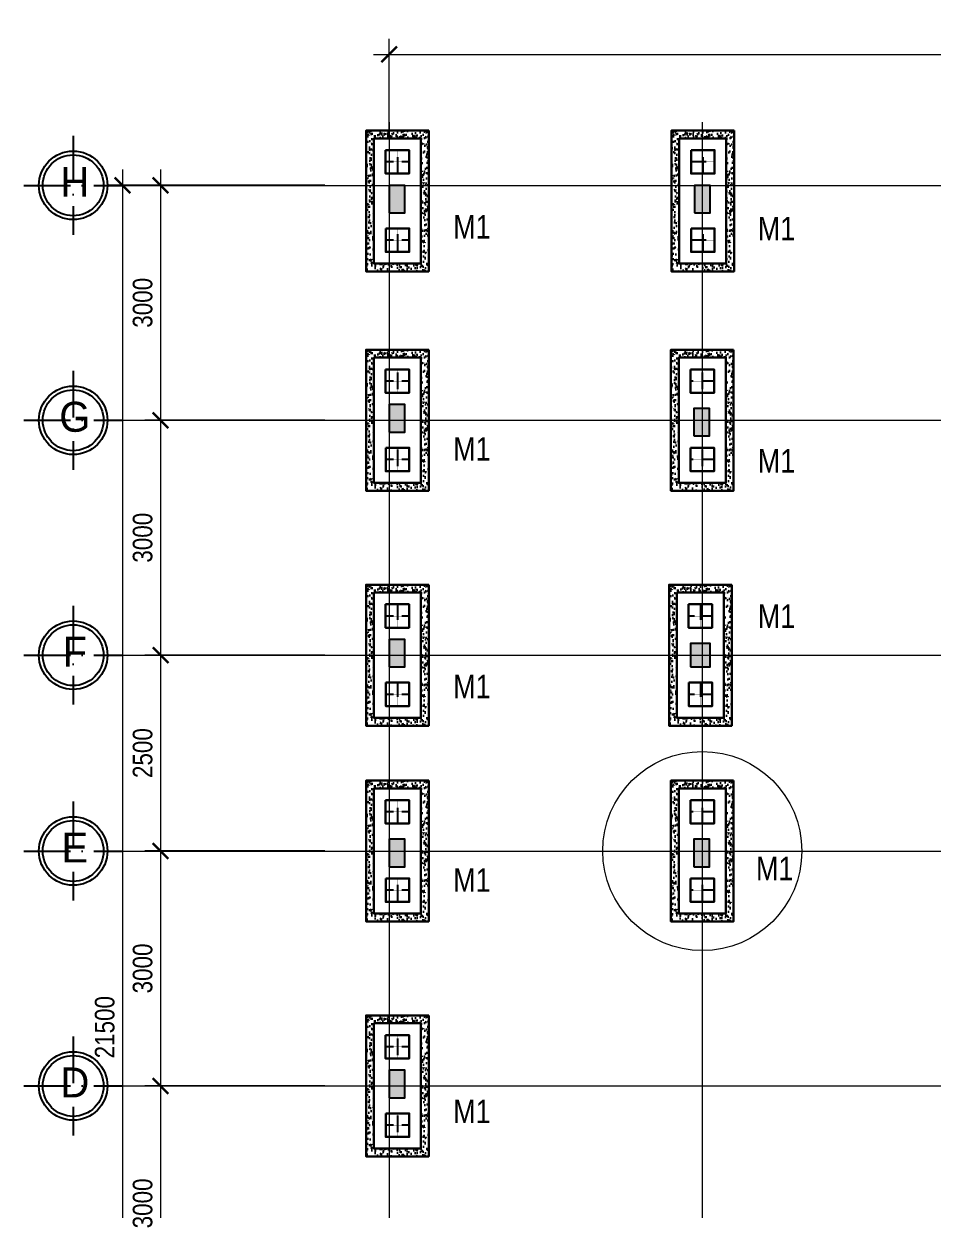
# Model space of a CAD drawing. Header units: inches. Extents: x -995865 to -814036, y 3430062 to 3602072.
# Drawn here: x -850989 to -839388, y 3498705 to 3513844 of the extents above; entities that cross this region are included whole.
import ezdxf
from ezdxf.enums import TextEntityAlignment as Align

# ---------------------------------------------------------------- set-up
doc = ezdxf.new("R2010")
doc.units = ezdxf.units.IN
doc.header["$LTSCALE"] = 2.8
doc.header["$MEASUREMENT"] = 0
for name, pattern in [('ACAD_ISO10W100', [18, 12, -3, 0, -3]), ('CENTERX2', [4, 2.5, -0.5, 0.5, -0.5]), ('DASHEDX2', [1.5, 1, -0.5])]:
    doc.linetypes.add(name, pattern=pattern)
for name, color, linetype, lineweight in [('5.TRUC', 1, 'CENTERX2', 13), ('duongkichthuoc', 4, 'Continuous', 13), ('KHOANH TRON', 9, 'Continuous', 9), ('NET BAO', 4, 'Continuous', 30)]:
    doc.layers.add(name, color=color, linetype=linetype, lineweight=lineweight)
for name, color, linetype in [('cot', 1, 'Continuous'), ('DOOR-84', 84, 'Continuous'), ('NETDUTDUT', 3, 'DASHEDX2'), ('NOI THAT', 42, 'Continuous'), ('text', 3, 'Continuous'), ('VISIONABLE-LINE126', 126, 'Continuous')]:
    doc.layers.add(name, color=color, linetype=linetype)
doc.styles.add('Helve-Condense', font='VHELVCN0.TTF')
doc.styles.add('STYLE5', font='VAVON_.TTF')
doc.dimstyles.new('TL100', dxfattribs={"dimscale": 100, "dimtxt": 2.5, "dimasz": 2, "dimexe": 2, "dimexo": 1, "dimgap": 1, "dimtad": 1, "dimdec": 0, "dimzin": 0, "dimdsep": 46, "dimtxsty": 'Helve-Condense', "dimblk": 'ARCHTICK', "dimcen": 2, "dimdle": 2, "dimclrd": 256, "dimclre": 256, "dimclrt": 7, "dimadec": 0, "dimazin": 0, "dimtfac": 0.004, "dimtdec": 0, "dimtmove": 2, "dimatfit": 3, "dimfxl": 1, "dimtolj": 1, "dimtzin": 0, "dimlwd": 9, "dimlwe": 20, "dimarcsym": 1})

# ---------------------------------------------------------------- blocks, each defined once
blk = doc.blocks.new('truc tron')
at = {"layer": 'DOOR-84', "linetype": 'ACAD_ISO10W100', "ltscale": 20}
for p, q in [((0, -710), (0, 710)), ((710, 0), (-710, 0))]:
    blk.add_line(p, q, dxfattribs=at)
at = {"layer": 'DOOR-84', "linetype": 'Continuous'}
blk.add_circle((0, 0), 492, dxfattribs=at)
at = {"layer": 'NOI THAT', "linetype": 'Continuous'}
blk.add_circle((0, 0), 437, dxfattribs=at)
blk = doc.blocks.new('_ArchTick')
at = {"color": 0, "linetype": 'ByBlock', "const_width": 0.15}
blk.add_lwpolyline([(-0.5, -0.5), (0.5, 0.5)], dxfattribs=at)
blk = doc.blocks.new('*D1049')
at = {"layer": 'DEFPOINTS', "color": 0}
for p in [(-847046, 3511780), (-849242, 3508780), (-847046, 3508780)]:
    blk.add_point(p, dxfattribs=at)
at = {"layer": 'duongkichthuoc', "linetype": 'Continuous', "lineweight": 9}
blk.add_line((-849242, 3511980), (-849242, 3508580), dxfattribs=at)
at = {"layer": 'duongkichthuoc', "linetype": 'Continuous', "lineweight": 20}
for p, q in [((-847146, 3511780), (-849442, 3511780)), ((-847146, 3508780), (-849442, 3508780))]:
    blk.add_line(p, q, dxfattribs=at)
at = {"layer": 'duongkichthuoc', "lineweight": 9, "xscale": 200, "yscale": 200, "zscale": 200}
for p, rotation in [((-849242, 3511780), 90), ((-849242, 3508780), 270)]:
    blk.add_blockref('_ArchTick', p, dxfattribs=dict(at, rotation=rotation))
at = {"layer": 'duongkichthuoc', "color": 7, "insert": (-849470, 3510280), "char_height": 250, "attachment_point": 5, "rotation": 90, "style": 'Helve-Condense'}
blk.add_mtext('\\A1;3000', dxfattribs=at)
blk = doc.blocks.new('*D1050')
at = {"layer": 'DEFPOINTS', "color": 0}
for p in [(-847046, 3508780), (-849242, 3505780), (-847046, 3505780)]:
    blk.add_point(p, dxfattribs=at)
at = {"layer": 'duongkichthuoc', "linetype": 'Continuous', "lineweight": 9}
blk.add_line((-849242, 3508980), (-849242, 3505580), dxfattribs=at)
at = {"layer": 'duongkichthuoc', "linetype": 'Continuous', "lineweight": 20}
for p, q in [((-847146, 3508780), (-849442, 3508780)), ((-847146, 3505780), (-849442, 3505780))]:
    blk.add_line(p, q, dxfattribs=at)
at = {"layer": 'duongkichthuoc', "lineweight": 9, "xscale": 200, "yscale": 200, "zscale": 200}
for p, rotation in [((-849242, 3508780), 90), ((-849242, 3505780), 270)]:
    blk.add_blockref('_ArchTick', p, dxfattribs=dict(at, rotation=rotation))
at = {"layer": 'duongkichthuoc', "color": 7, "insert": (-849470, 3507280), "char_height": 250, "attachment_point": 5, "rotation": 90, "style": 'Helve-Condense'}
blk.add_mtext('\\A1;3000', dxfattribs=at)
blk = doc.blocks.new('*D1051')
at = {"layer": 'DEFPOINTS', "color": 0}
for p in [(-847046, 3505780), (-849242, 3503280), (-847046, 3503280)]:
    blk.add_point(p, dxfattribs=at)
at = {"layer": 'duongkichthuoc', "linetype": 'Continuous', "lineweight": 9}
blk.add_line((-849242, 3505980), (-849242, 3503080), dxfattribs=at)
at = {"layer": 'duongkichthuoc', "linetype": 'Continuous', "lineweight": 20}
for p, q in [((-847146, 3505780), (-849442, 3505780)), ((-847146, 3503280), (-849442, 3503280))]:
    blk.add_line(p, q, dxfattribs=at)
at = {"layer": 'duongkichthuoc', "lineweight": 9, "xscale": 200, "yscale": 200, "zscale": 200}
for p, rotation in [((-849242, 3505780), 90), ((-849242, 3503280), 270)]:
    blk.add_blockref('_ArchTick', p, dxfattribs=dict(at, rotation=rotation))
at = {"layer": 'duongkichthuoc', "color": 7, "insert": (-849470, 3504530), "char_height": 250, "attachment_point": 5, "rotation": 90, "style": 'Helve-Condense'}
blk.add_mtext('\\A1;2500', dxfattribs=at)
blk = doc.blocks.new('*D1052')
at = {"layer": 'DEFPOINTS', "color": 0}
for p in [(-847046, 3503280), (-849242, 3500280), (-847046, 3500280)]:
    blk.add_point(p, dxfattribs=at)
at = {"layer": 'duongkichthuoc', "linetype": 'Continuous', "lineweight": 9}
blk.add_line((-849242, 3503480), (-849242, 3500080), dxfattribs=at)
at = {"layer": 'duongkichthuoc', "linetype": 'Continuous', "lineweight": 20}
for p, q in [((-847146, 3503280), (-849442, 3503280)), ((-847146, 3500280), (-849442, 3500280))]:
    blk.add_line(p, q, dxfattribs=at)
at = {"layer": 'duongkichthuoc', "lineweight": 9, "xscale": 200, "yscale": 200, "zscale": 200}
for p, rotation in [((-849242, 3503280), 90), ((-849242, 3500280), 270)]:
    blk.add_blockref('_ArchTick', p, dxfattribs=dict(at, rotation=rotation))
at = {"layer": 'duongkichthuoc', "color": 7, "insert": (-849470, 3501780), "char_height": 250, "attachment_point": 5, "rotation": 90, "style": 'Helve-Condense'}
blk.add_mtext('\\A1;3000', dxfattribs=at)
blk = doc.blocks.new('*D1053')
at = {"layer": 'DEFPOINTS', "color": 0}
for p in [(-848297, 3500280), (-849242, 3497280), (-846474, 3497280)]:
    blk.add_point(p, dxfattribs=at)
at = {"layer": 'duongkichthuoc', "linetype": 'Continuous', "lineweight": 9}
blk.add_line((-849242, 3500480), (-849242, 3497080), dxfattribs=at)
at = {"layer": 'duongkichthuoc', "linetype": 'Continuous', "lineweight": 20}
for p, q in [((-848397, 3500280), (-849442, 3500280)), ((-846574, 3497280), (-849442, 3497280))]:
    blk.add_line(p, q, dxfattribs=at)
at = {"layer": 'duongkichthuoc', "lineweight": 9, "xscale": 200, "yscale": 200, "zscale": 200}
for p, rotation in [((-849242, 3500280), 90), ((-849242, 3497280), 270)]:
    blk.add_blockref('_ArchTick', p, dxfattribs=dict(at, rotation=rotation))
at = {"layer": 'duongkichthuoc', "color": 7, "insert": (-849470, 3498780), "char_height": 250, "attachment_point": 5, "rotation": 90, "style": 'Helve-Condense'}
blk.add_mtext('\\A1;3000', dxfattribs=at)
blk = doc.blocks.new('*D1056')
at = {"layer": 'DEFPOINTS', "color": 0}
for p in [(-847046, 3511780), (-849727, 3490280), (-847046, 3490280)]:
    blk.add_point(p, dxfattribs=at)
at = {"layer": 'duongkichthuoc', "linetype": 'Continuous', "lineweight": 9}
blk.add_line((-849727, 3511980), (-849727, 3490080), dxfattribs=at)
at = {"layer": 'duongkichthuoc', "linetype": 'Continuous', "lineweight": 20}
for p, q in [((-847146, 3511780), (-849927, 3511780)), ((-847146, 3490280), (-849927, 3490280))]:
    blk.add_line(p, q, dxfattribs=at)
at = {"layer": 'duongkichthuoc', "lineweight": 9, "xscale": 200, "yscale": 200, "zscale": 200}
for p, rotation in [((-849727, 3511780), 90), ((-849727, 3490280), 270)]:
    blk.add_blockref('_ArchTick', p, dxfattribs=dict(at, rotation=rotation))
at = {"layer": 'duongkichthuoc', "color": 7, "insert": (-849954, 3501030), "char_height": 250, "attachment_point": 5, "rotation": 90, "style": 'Helve-Condense'}
blk.add_mtext('\\A1;21500', dxfattribs=at)
blk = doc.blocks.new('*D1065')
at = {"layer": 'DEFPOINTS', "color": 0}
for p in [(-817824, 3513452), (-846324, 3512304), (-817824, 3512304)]:
    blk.add_point(p, dxfattribs=at)
at = {"layer": 'duongkichthuoc', "linetype": 'Continuous', "lineweight": 20}
for p, q in [((-846324, 3512404), (-846324, 3513652)), ((-817824, 3512404), (-817824, 3513652))]:
    blk.add_line(p, q, dxfattribs=at)
at = {"layer": 'duongkichthuoc', "linetype": 'Continuous', "lineweight": 9}
blk.add_line((-846524, 3513452), (-817624, 3513452), dxfattribs=at)
at = {"layer": 'duongkichthuoc', "lineweight": 9, "xscale": 200, "yscale": 200, "zscale": 200, "rotation": 180}
blk.add_blockref('_ArchTick', (-846324, 3513452), dxfattribs=at)
at = {"layer": 'duongkichthuoc', "lineweight": 9, "xscale": 200, "yscale": 200, "zscale": 200}
blk.add_blockref('_ArchTick', (-817824, 3513452), dxfattribs=at)
at = {"layer": 'duongkichthuoc', "color": 7, "insert": (-832074, 3513679), "char_height": 250, "attachment_point": 5, "style": 'Helve-Condense'}
blk.add_mtext('\\A1;28500', dxfattribs=at)

msp = doc.modelspace()

# ---------------------------------------------------------------- hatches: boundary and pattern name
at = {"layer": 'cot'}
for points in [[(-846324.3, 3511429.7), (-846124.3, 3511429.7), (-846124.3, 3511779.7), (-846324.3, 3511779.7)], [(-846324.3, 3511429.7), (-846124.3, 3511429.7), (-846124.3, 3511779.7), (-846324.3, 3511779.7)], [(-842424.3, 3511429.7), (-842224.3, 3511429.7), (-842224.3, 3511779.7), (-842424.3, 3511779.7)], [(-846324.3, 3508629.7), (-846124.3, 3508629.7), (-846124.3, 3508979.7), (-846324.3, 3508979.7)], [(-842430.6, 3508579.7), (-842230.6, 3508579.7), (-842230.6, 3508929.7), (-842430.6, 3508929.7)], [(-846324.3, 3505629.7), (-846124.3, 3505629.7), (-846124.3, 3505979.7), (-846324.3, 3505979.7)], [(-842224.3, 3505929.7), (-842474.3, 3505929.7), (-842474.3, 3505629.7), (-842224.3, 3505629.7)], [(-846324.3, 3503079.7), (-846124.3, 3503079.7), (-846124.3, 3503429.7), (-846324.3, 3503429.7)], [(-846324.3, 3503079.7), (-846124.3, 3503079.7), (-846124.3, 3503429.7), (-846324.3, 3503429.7)], [(-842430.6, 3503079.7), (-842230.6, 3503079.7), (-842230.6, 3503429.7), (-842430.6, 3503429.7)], [(-846324.3, 3500129.7), (-846124.3, 3500129.7), (-846124.3, 3500479.7), (-846324.3, 3500479.7)]]:
    msp.add_hatch(color=256, dxfattribs=at).paths.add_polyline_path(points)
at = {"layer": 'NET BAO'}
h = msp.add_hatch(dxfattribs=at)
h.set_pattern_fill('AR-CONC', color=256, scale=20, style=0)
h.set_pattern_definition([(50, (8163.79, 4273.45), (143.4520365, -12.550427), [15, -165]), (355, (8163.79, 4273.45), (-27.750267, 150.438427), [12, -132]), (100.4514, (8175.74, 4272.4), (115.7018763, 137.8879084), [12.748038, -140.2284224]), (46.1842, (8163.79, 4313.45), (213.44821, -33.103803), [22.5, -247.5]), (96.6356, (8181.57, 4310.69), (186.932541, 194.823574), [19.122058, -210.3426]), (351.1842, (8163.79, 4313.45), (186.932389, 194.82372), [18, -198]), (21, (8183.79, 4303.45), (119.3814104, -80.523778), [15, -165]), (326, (8183.79, 4303.45), (48.6630664, 145.030009), [12, -132]), (71.4514, (8193.73, 4296.74), (168.0445257, 64.5060993), [12.748038, -140.2284224]), (37.5, (8163.786, 4273.446), (2.43197106, 66.5787708), [0, -130.4, 0, -134, 0, -132.5]), (7.5, (8163.786, 4273.446), (52.6139075, 78.8823424), [0, -76.4, 0, -127.4, 0, -50.5]), (327.5, (8119.186, 4273.446), (106.7644872, -4.51097435), [0, -50, 0, -156, 0, -207]), (317.5, (8099.19, 4273.45), (116.6372339, 20.0209965), [0, -65, 0, -103.6, 0, -147])])
h.paths.add_polyline_path([(-846617.9, 3512479.7), (-846617.9, 3511579.7), (-846517.9, 3511579.7), (-846517.9, 3512379.7), (-845917.9, 3512379.7), (-845917.9, 3511579.7), (-845817.9, 3511579.7), (-845817.9, 3512479.7)])
h.paths.add_polyline_path([(-845817.9, 3511579.7), (-845917.9, 3511579.7), (-845917.9, 3510779.7), (-846517.9, 3510779.7), (-846517.9, 3511579.7), (-846617.9, 3511579.7), (-846617.9, 3510679.7), (-845817.9, 3510679.7)])
h = msp.add_hatch(dxfattribs=at)
h.set_pattern_fill('AR-CONC', color=256, scale=20, style=0)
h.set_pattern_definition([(50, (12063.79, 4273.45), (143.4520365, -12.550427), [15, -165]), (355, (12063.79, 4273.45), (-27.750267, 150.438427), [12, -132]), (100.4514, (12075.74, 4272.4), (115.7018763, 137.8879084), [12.748038, -140.2284224]), (46.1842, (12063.79, 4313.45), (213.44821, -33.103803), [22.5, -247.5]), (96.6356, (12081.57, 4310.69), (186.932541, 194.823574), [19.122058, -210.3426]), (351.1842, (12063.79, 4313.45), (186.932389, 194.82372), [18, -198]), (21, (12083.79, 4303.45), (119.3814104, -80.523778), [15, -165]), (326, (12083.79, 4303.45), (48.6630664, 145.030009), [12, -132]), (71.4514, (12093.73, 4296.74), (168.0445257, 64.5060993), [12.748038, -140.2284224]), (37.5, (12063.786, 4273.446), (2.43197106, 66.5787708), [0, -130.4, 0, -134, 0, -132.5]), (7.5, (12063.786, 4273.446), (52.6139075, 78.8823424), [0, -76.4, 0, -127.4, 0, -50.5]), (327.5, (12019.186, 4273.446), (106.7644872, -4.51097435), [0, -50, 0, -156, 0, -207]), (317.5, (11999.19, 4273.45), (116.6372339, 20.0209965), [0, -65, 0, -103.6, 0, -147])])
h.paths.add_polyline_path([(-842717.9, 3512479.7), (-842717.9, 3511579.7), (-842617.9, 3511579.7), (-842617.9, 3512379.7), (-842017.9, 3512379.7), (-842017.9, 3511579.7), (-841917.9, 3511579.7), (-841917.9, 3512479.7)])
h.paths.add_polyline_path([(-841917.9, 3511579.7), (-842017.9, 3511579.7), (-842017.9, 3510779.7), (-842617.9, 3510779.7), (-842617.9, 3511579.7), (-842717.9, 3511579.7), (-842717.9, 3510679.7), (-841917.9, 3510679.7)])
h = msp.add_hatch(dxfattribs=at)
h.set_pattern_fill('AR-CONC', color=256, scale=20, style=0)
h.set_pattern_definition([(50, (8163.79, 1473.45), (143.4520365, -12.550427), [15, -165]), (355, (8163.79, 1473.45), (-27.750267, 150.438427), [12, -132]), (100.4514, (8175.74, 1472.4), (115.7018763, 137.8879084), [12.748038, -140.2284224]), (46.1842, (8163.79, 1513.45), (213.44821, -33.103803), [22.5, -247.5]), (96.6356, (8181.57, 1510.69), (186.932541, 194.823574), [19.122058, -210.3426]), (351.1842, (8163.79, 1513.45), (186.932389, 194.82372), [18, -198]), (21, (8183.79, 1503.45), (119.3814104, -80.523778), [15, -165]), (326, (8183.79, 1503.45), (48.6630664, 145.030009), [12, -132]), (71.4514, (8193.73, 1496.74), (168.0445257, 64.5060993), [12.748038, -140.2284224]), (37.5, (8163.786, 1473.446), (2.43197106, 66.5787708), [0, -130.4, 0, -134, 0, -132.5]), (7.5, (8163.786, 1473.446), (52.6139075, 78.8823424), [0, -76.4, 0, -127.4, 0, -50.5]), (327.5, (8119.186, 1473.446), (106.7644872, -4.51097435), [0, -50, 0, -156, 0, -207]), (317.5, (8099.19, 1473.45), (116.6372339, 20.0209965), [0, -65, 0, -103.6, 0, -147])])
h.paths.add_polyline_path([(-846617.9, 3509679.7), (-846617.9, 3508779.7), (-846517.9, 3508779.7), (-846517.9, 3509579.7), (-845917.9, 3509579.7), (-845917.9, 3508779.7), (-845817.9, 3508779.7), (-845817.9, 3509679.7)])
h.paths.add_polyline_path([(-845817.9, 3508779.7), (-845917.9, 3508779.7), (-845917.9, 3507979.7), (-846517.9, 3507979.7), (-846517.9, 3508779.7), (-846617.9, 3508779.7), (-846617.9, 3507879.7), (-845817.9, 3507879.7)])
h = msp.add_hatch(dxfattribs=at)
h.set_pattern_fill('AR-CONC', color=256, scale=20, style=0)
h.set_pattern_definition([(50, (12057.43, 1473.45), (143.4520365, -12.550427), [15, -165]), (355, (12057.43, 1473.45), (-27.750267, 150.438427), [12, -132]), (100.4514, (12069.39, 1472.4), (115.7018763, 137.8879084), [12.748038, -140.2284224]), (46.1842, (12057.43, 1513.45), (213.44821, -33.103803), [22.5, -247.5]), (96.6356, (12075.22, 1510.69), (186.932541, 194.823574), [19.122058, -210.3426]), (351.1842, (12057.43, 1513.45), (186.932389, 194.82372), [18, -198]), (21, (12077.43, 1503.45), (119.3814104, -80.523778), [15, -165]), (326, (12077.43, 1503.45), (48.6630664, 145.030009), [12, -132]), (71.4514, (12087.38, 1496.74), (168.0445257, 64.5060993), [12.748038, -140.2284224]), (37.5, (12057.43, 1473.446), (2.43197106, 66.5787708), [0, -130.4, 0, -134, 0, -132.5]), (7.5, (12057.43, 1473.446), (52.6139075, 78.8823424), [0, -76.4, 0, -127.4, 0, -50.5]), (327.5, (12012.83, 1473.446), (106.7644872, -4.51097435), [0, -50, 0, -156, 0, -207]), (317.5, (11992.83, 1473.45), (116.6372339, 20.0209965), [0, -65, 0, -103.6, 0, -147])])
h.paths.add_polyline_path([(-842724.3, 3509679.7), (-842724.3, 3508779.7), (-842624.3, 3508779.7), (-842624.3, 3509579.7), (-842024.3, 3509579.7), (-842024.3, 3508779.7), (-841924.3, 3508779.7), (-841924.3, 3509679.7)])
h.paths.add_polyline_path([(-841924.3, 3508779.7), (-842024.3, 3508779.7), (-842024.3, 3507979.7), (-842624.3, 3507979.7), (-842624.3, 3508779.7), (-842724.3, 3508779.7), (-842724.3, 3507879.7), (-841924.3, 3507879.7)])
h = msp.add_hatch(dxfattribs=at)
h.set_pattern_fill('AR-CONC', color=256, scale=20, style=0)
h.set_pattern_definition([(50, (8163.79, -1526.55), (143.4520365, -12.550427), [15, -165]), (355, (8163.79, -1526.55), (-27.750267, 150.438427), [12, -132]), (100.4514, (8175.74, -1527.6), (115.7018763, 137.8879084), [12.748038, -140.2284224]), (46.1842, (8163.79, -1486.55), (213.44821, -33.103803), [22.5, -247.5]), (96.6356, (8181.57, -1489.31), (186.932541, 194.823574), [19.122058, -210.3426]), (351.1842, (8163.79, -1486.55), (186.932389, 194.82372), [18, -198]), (21, (8183.79, -1496.55), (119.3814104, -80.523778), [15, -165]), (326, (8183.79, -1496.55), (48.6630664, 145.030009), [12, -132]), (71.4514, (8193.73, -1503.26), (168.0445257, 64.5060993), [12.748038, -140.2284224]), (37.5, (8163.786, -1526.554), (2.43197106, 66.5787708), [0, -130.4, 0, -134, 0, -132.5]), (7.5, (8163.786, -1526.554), (52.6139075, 78.8823424), [0, -76.4, 0, -127.4, 0, -50.5]), (327.5, (8119.186, -1526.554), (106.7644872, -4.51097435), [0, -50, 0, -156, 0, -207]), (317.5, (8099.19, -1526.55), (116.6372339, 20.0209965), [0, -65, 0, -103.6, 0, -147])])
h.paths.add_polyline_path([(-846617.9, 3506679.7), (-846617.9, 3505779.7), (-846517.9, 3505779.7), (-846517.9, 3506579.7), (-845917.9, 3506579.7), (-845917.9, 3505779.7), (-845817.9, 3505779.7), (-845817.9, 3506679.7)])
h.paths.add_polyline_path([(-845817.9, 3505779.7), (-845917.9, 3505779.7), (-845917.9, 3504979.7), (-846517.9, 3504979.7), (-846517.9, 3505779.7), (-846617.9, 3505779.7), (-846617.9, 3504879.7), (-845817.9, 3504879.7)])
h = msp.add_hatch(dxfattribs=at)
h.set_pattern_fill('AR-CONC', color=256, scale=20, style=0)
h.set_pattern_definition([(50, (12032.43, -1526.55), (143.4520365, -12.550427), [15, -165]), (355, (12032.43, -1526.55), (-27.750267, 150.438427), [12, -132]), (100.4514, (12044.39, -1527.6), (115.7018763, 137.8879084), [12.748038, -140.2284224]), (46.1842, (12032.43, -1486.55), (213.44821, -33.103803), [22.5, -247.5]), (96.6356, (12050.22, -1489.31), (186.932541, 194.823574), [19.122058, -210.3426]), (351.1842, (12032.43, -1486.55), (186.932389, 194.82372), [18, -198]), (21, (12052.43, -1496.55), (119.3814104, -80.523778), [15, -165]), (326, (12052.43, -1496.55), (48.6630664, 145.030009), [12, -132]), (71.4514, (12062.38, -1503.26), (168.0445257, 64.5060993), [12.748038, -140.2284224]), (37.5, (12032.43, -1526.554), (2.43197106, 66.5787708), [0, -130.4, 0, -134, 0, -132.5]), (7.5, (12032.43, -1526.554), (52.6139075, 78.8823424), [0, -76.4, 0, -127.4, 0, -50.5]), (327.5, (11987.83, -1526.554), (106.7644872, -4.51097435), [0, -50, 0, -156, 0, -207]), (317.5, (11967.83, -1526.55), (116.6372339, 20.0209965), [0, -65, 0, -103.6, 0, -147])])
h.paths.add_polyline_path([(-842749.3, 3506679.7), (-842749.3, 3505779.7), (-842649.3, 3505779.7), (-842649.3, 3506579.7), (-842049.3, 3506579.7), (-842049.3, 3505779.7), (-841949.3, 3505779.7), (-841949.3, 3506679.7)])
h.paths.add_polyline_path([(-841949.3, 3505779.7), (-842049.3, 3505779.7), (-842049.3, 3504979.7), (-842649.3, 3504979.7), (-842649.3, 3505779.7), (-842749.3, 3505779.7), (-842749.3, 3504879.7), (-841949.3, 3504879.7)])
h = msp.add_hatch(dxfattribs=at)
h.set_pattern_fill('AR-CONC', color=256, scale=20, style=0)
h.set_pattern_definition([(50, (8163.79, -4026.55), (143.4520365, -12.550427), [15, -165]), (355, (8163.79, -4026.55), (-27.750267, 150.438427), [12, -132]), (100.4514, (8175.74, -4027.6), (115.7018763, 137.8879084), [12.748038, -140.2284224]), (46.1842, (8163.79, -3986.55), (213.44821, -33.103803), [22.5, -247.5]), (96.6356, (8181.57, -3989.31), (186.932541, 194.823574), [19.122058, -210.3426]), (351.1842, (8163.79, -3986.55), (186.932389, 194.82372), [18, -198]), (21, (8183.79, -3996.55), (119.3814104, -80.523778), [15, -165]), (326, (8183.79, -3996.55), (48.6630664, 145.030009), [12, -132]), (71.4514, (8193.73, -4003.26), (168.0445257, 64.5060993), [12.748038, -140.2284224]), (37.5, (8163.786, -4026.554), (2.43197106, 66.5787708), [0, -130.4, 0, -134, 0, -132.5]), (7.5, (8163.786, -4026.554), (52.6139075, 78.8823424), [0, -76.4, 0, -127.4, 0, -50.5]), (327.5, (8119.186, -4026.554), (106.7644872, -4.51097435), [0, -50, 0, -156, 0, -207]), (317.5, (8099.19, -4026.55), (116.6372339, 20.0209965), [0, -65, 0, -103.6, 0, -147])])
h.paths.add_polyline_path([(-846617.9, 3504179.7), (-846617.9, 3503279.7), (-846517.9, 3503279.7), (-846517.9, 3504079.7), (-845917.9, 3504079.7), (-845917.9, 3503279.7), (-845817.9, 3503279.7), (-845817.9, 3504179.7)])
h.paths.add_polyline_path([(-845817.9, 3503279.7), (-845917.9, 3503279.7), (-845917.9, 3502479.7), (-846517.9, 3502479.7), (-846517.9, 3503279.7), (-846617.9, 3503279.7), (-846617.9, 3502379.7), (-845817.9, 3502379.7)])
h = msp.add_hatch(dxfattribs=at)
h.set_pattern_fill('AR-CONC', color=256, scale=20, style=0)
h.set_pattern_definition([(50, (12057.43, -4026.55), (143.4520365, -12.550427), [15, -165]), (355, (12057.43, -4026.55), (-27.750267, 150.438427), [12, -132]), (100.4514, (12069.39, -4027.6), (115.7018763, 137.8879084), [12.748038, -140.2284224]), (46.1842, (12057.43, -3986.55), (213.44821, -33.103803), [22.5, -247.5]), (96.6356, (12075.22, -3989.31), (186.932541, 194.823574), [19.122058, -210.3426]), (351.1842, (12057.43, -3986.55), (186.932389, 194.82372), [18, -198]), (21, (12077.43, -3996.55), (119.3814104, -80.523778), [15, -165]), (326, (12077.43, -3996.55), (48.6630664, 145.030009), [12, -132]), (71.4514, (12087.38, -4003.26), (168.0445257, 64.5060993), [12.748038, -140.2284224]), (37.5, (12057.43, -4026.554), (2.43197106, 66.5787708), [0, -130.4, 0, -134, 0, -132.5]), (7.5, (12057.43, -4026.554), (52.6139075, 78.8823424), [0, -76.4, 0, -127.4, 0, -50.5]), (327.5, (12012.83, -4026.554), (106.7644872, -4.51097435), [0, -50, 0, -156, 0, -207]), (317.5, (11992.83, -4026.55), (116.6372339, 20.0209965), [0, -65, 0, -103.6, 0, -147])])
h.paths.add_polyline_path([(-842724.3, 3504179.7), (-842724.3, 3503279.7), (-842624.3, 3503279.7), (-842624.3, 3504079.7), (-842024.3, 3504079.7), (-842024.3, 3503279.7), (-841924.3, 3503279.7), (-841924.3, 3504179.7)])
h.paths.add_polyline_path([(-841924.3, 3503279.7), (-842024.3, 3503279.7), (-842024.3, 3502479.7), (-842624.3, 3502479.7), (-842624.3, 3503279.7), (-842724.3, 3503279.7), (-842724.3, 3502379.7), (-841924.3, 3502379.7)])
h = msp.add_hatch(dxfattribs=at)
h.set_pattern_fill('AR-CONC', color=256, scale=20, style=0)
h.set_pattern_definition([(50, (8163.79, -7026.55), (143.4520365, -12.550427), [15, -165]), (355, (8163.79, -7026.55), (-27.750267, 150.438427), [12, -132]), (100.4514, (8175.74, -7027.6), (115.7018763, 137.8879084), [12.748038, -140.2284224]), (46.1842, (8163.79, -6986.55), (213.44821, -33.103803), [22.5, -247.5]), (96.6356, (8181.57, -6989.31), (186.932541, 194.823574), [19.122058, -210.3426]), (351.1842, (8163.79, -6986.55), (186.932389, 194.82372), [18, -198]), (21, (8183.79, -6996.55), (119.3814104, -80.523778), [15, -165]), (326, (8183.79, -6996.55), (48.6630664, 145.030009), [12, -132]), (71.4514, (8193.73, -7003.26), (168.0445257, 64.5060993), [12.748038, -140.2284224]), (37.5, (8163.786, -7026.554), (2.43197106, 66.5787708), [0, -130.4, 0, -134, 0, -132.5]), (7.5, (8163.786, -7026.554), (52.6139075, 78.8823424), [0, -76.4, 0, -127.4, 0, -50.5]), (327.5, (8119.186, -7026.554), (106.7644872, -4.51097435), [0, -50, 0, -156, 0, -207]), (317.5, (8099.19, -7026.55), (116.6372339, 20.0209965), [0, -65, 0, -103.6, 0, -147])])
h.paths.add_polyline_path([(-846617.9, 3501179.7), (-846617.9, 3500279.7), (-846517.9, 3500279.7), (-846517.9, 3501079.7), (-845917.9, 3501079.7), (-845917.9, 3500279.7), (-845817.9, 3500279.7), (-845817.9, 3501179.7)])
h.paths.add_polyline_path([(-845817.9, 3500279.7), (-845917.9, 3500279.7), (-845917.9, 3499479.7), (-846517.9, 3499479.7), (-846517.9, 3500279.7), (-846617.9, 3500279.7), (-846617.9, 3499379.7), (-845817.9, 3499379.7)])

# ---------------------------------------------------------------- linework, layer by layer
at = {"layer": '5.TRUC'}
for points in [[(-846324.3, 3512588.3), (-846324.3, 3486121.6)], [(-842324.3, 3512588.3), (-842324.3, 3486121.6)], [(-849726.5, 3511779.7), (-814392.8, 3511779.7)], [(-849792, 3508779.7), (-814458.3, 3508779.7)], [(-849726.5, 3505779.7), (-814392.8, 3505779.7)], [(-849726.5, 3503279.7), (-814392.8, 3503279.7)], [(-849726.5, 3500279.7), (-814392.8, 3500279.7)]]:
    msp.add_lwpolyline(points, dxfattribs=at)
at = {"layer": 'cot'}
for points in [[(-846324.3, 3511429.7), (-846124.3, 3511429.7), (-846124.3, 3511779.7), (-846324.3, 3511779.7)], [(-846324.3, 3511429.7), (-846124.3, 3511429.7), (-846124.3, 3511779.7), (-846324.3, 3511779.7)], [(-842424.3, 3511429.7), (-842224.3, 3511429.7), (-842224.3, 3511779.7), (-842424.3, 3511779.7)], [(-846324.3, 3508629.7), (-846124.3, 3508629.7), (-846124.3, 3508979.7), (-846324.3, 3508979.7)], [(-842430.6, 3508579.7), (-842230.6, 3508579.7), (-842230.6, 3508929.7), (-842430.6, 3508929.7)], [(-846324.3, 3505629.7), (-846124.3, 3505629.7), (-846124.3, 3505979.7), (-846324.3, 3505979.7)], [(-842474.3, 3505629.7), (-842224.3, 3505629.7), (-842224.3, 3505929.7), (-842474.3, 3505929.7)], [(-846324.3, 3503079.7), (-846124.3, 3503079.7), (-846124.3, 3503429.7), (-846324.3, 3503429.7)], [(-846324.3, 3503079.7), (-846124.3, 3503079.7), (-846124.3, 3503429.7), (-846324.3, 3503429.7)], [(-842430.6, 3503079.7), (-842230.6, 3503079.7), (-842230.6, 3503429.7), (-842430.6, 3503429.7)], [(-846324.3, 3500129.7), (-846124.3, 3500129.7), (-846124.3, 3500479.7), (-846324.3, 3500479.7)]]:
    msp.add_lwpolyline(points, close=True, dxfattribs=at)
at = {"layer": 'KHOANH TRON'}
msp.add_circle((-842324.3, 3503279.7), 1270.8, dxfattribs=at)
at = {"layer": 'NET BAO'}
for points in [[(-845817.9, 3512479.7), (-846617.9, 3512479.7), (-846617.9, 3510679.7), (-845817.9, 3510679.7)], [(-845917.9, 3512379.7), (-846517.9, 3512379.7), (-846517.9, 3510779.7), (-845917.9, 3510779.7)], [(-841917.9, 3512479.7), (-842717.9, 3512479.7), (-842717.9, 3510679.7), (-841917.9, 3510679.7)], [(-842017.9, 3512379.7), (-842617.9, 3512379.7), (-842617.9, 3510779.7), (-842017.9, 3510779.7)], [(-845817.9, 3509679.7), (-846617.9, 3509679.7), (-846617.9, 3507879.7), (-845817.9, 3507879.7)], [(-841924.3, 3509679.7), (-842724.3, 3509679.7), (-842724.3, 3507879.7), (-841924.3, 3507879.7)], [(-845917.9, 3509579.7), (-846517.9, 3509579.7), (-846517.9, 3507979.7), (-845917.9, 3507979.7)], [(-842024.3, 3509579.7), (-842624.3, 3509579.7), (-842624.3, 3507979.7), (-842024.3, 3507979.7)], [(-845817.9, 3506679.7), (-846617.9, 3506679.7), (-846617.9, 3504879.7), (-845817.9, 3504879.7)], [(-845917.9, 3506579.7), (-846517.9, 3506579.7), (-846517.9, 3504979.7), (-845917.9, 3504979.7)], [(-841949.3, 3506679.7), (-842749.3, 3506679.7), (-842749.3, 3504879.7), (-841949.3, 3504879.7)], [(-842049.3, 3506579.7), (-842649.3, 3506579.7), (-842649.3, 3504979.7), (-842049.3, 3504979.7)], [(-845817.9, 3504179.7), (-846617.9, 3504179.7), (-846617.9, 3502379.7), (-845817.9, 3502379.7)], [(-841924.3, 3504179.7), (-842724.3, 3504179.7), (-842724.3, 3502379.7), (-841924.3, 3502379.7)], [(-845917.9, 3504079.7), (-846517.9, 3504079.7), (-846517.9, 3502479.7), (-845917.9, 3502479.7)], [(-842024.3, 3504079.7), (-842624.3, 3504079.7), (-842624.3, 3502479.7), (-842024.3, 3502479.7)], [(-845817.9, 3501179.7), (-846617.9, 3501179.7), (-846617.9, 3499379.7), (-845817.9, 3499379.7)], [(-845917.9, 3501079.7), (-846517.9, 3501079.7), (-846517.9, 3499479.7), (-845917.9, 3499479.7)]]:
    msp.add_lwpolyline(points, close=True, dxfattribs=at)
at = {"layer": 'NET BAO', "color": 2}
for points in [[(-846367.9, 3512229.7), (-846367.9, 3511929.7), (-846067.9, 3511929.7), (-846067.9, 3512229.7)], [(-842467.9, 3512229.7), (-842467.9, 3511929.7), (-842167.9, 3511929.7), (-842167.9, 3512229.7)], [(-846367, 3511229.7), (-846367, 3510929.7), (-846067, 3510929.7), (-846067, 3511229.7)], [(-842467, 3511229.7), (-842467, 3510929.7), (-842167, 3510929.7), (-842167, 3511229.7)], [(-846367.9, 3509429.7), (-846367.9, 3509129.7), (-846067.9, 3509129.7), (-846067.9, 3509429.7)], [(-842474.3, 3509429.7), (-842474.3, 3509129.7), (-842174.3, 3509129.7), (-842174.3, 3509429.7)], [(-846367, 3508429.7), (-846367, 3508129.7), (-846067, 3508129.7), (-846067, 3508429.7)], [(-842473.4, 3508429.7), (-842473.4, 3508129.7), (-842173.4, 3508129.7), (-842173.4, 3508429.7)], [(-846367.9, 3506429.7), (-846367.9, 3506129.7), (-846067.9, 3506129.7), (-846067.9, 3506429.7)], [(-842499.3, 3506429.7), (-842499.3, 3506129.7), (-842199.3, 3506129.7), (-842199.3, 3506429.7)], [(-846367, 3505429.7), (-846367, 3505129.7), (-846067, 3505129.7), (-846067, 3505429.7)], [(-842498.4, 3505429.7), (-842498.4, 3505129.7), (-842198.4, 3505129.7), (-842198.4, 3505429.7)], [(-846367.9, 3503929.7), (-846367.9, 3503629.7), (-846067.9, 3503629.7), (-846067.9, 3503929.7)], [(-842474.3, 3503929.7), (-842474.3, 3503629.7), (-842174.3, 3503629.7), (-842174.3, 3503929.7)], [(-846367, 3502929.7), (-846367, 3502629.7), (-846067, 3502629.7), (-846067, 3502929.7)], [(-842473.4, 3502929.7), (-842473.4, 3502629.7), (-842173.4, 3502629.7), (-842173.4, 3502929.7)], [(-846367.9, 3500929.7), (-846367.9, 3500629.7), (-846067.9, 3500629.7), (-846067.9, 3500929.7)], [(-846367, 3499929.7), (-846367, 3499629.7), (-846067, 3499629.7), (-846067, 3499929.7)]]:
    msp.add_lwpolyline(points, close=True, dxfattribs=at)
at = {"layer": 'NETDUTDUT'}
for p, q in [((-846217.9, 3512229.7), (-846217.9, 3511929.7)), ((-842317.9, 3512229.7), (-842317.9, 3511929.7)), ((-846067.9, 3512079.7), (-846367.9, 3512079.7)), ((-842167.9, 3512079.7), (-842467.9, 3512079.7)), ((-846217.9, 3511229.7), (-846217.9, 3510929.7)), ((-842317.9, 3511229.7), (-842317.9, 3510929.7)), ((-846067.9, 3511079.7), (-846367.9, 3511079.7)), ((-842167.9, 3511079.7), (-842467.9, 3511079.7)), ((-846217.9, 3509429.7), (-846217.9, 3509129.7)), ((-842324.3, 3509429.7), (-842324.3, 3509129.7)), ((-846067.9, 3509279.7), (-846367.9, 3509279.7)), ((-842174.3, 3509279.7), (-842474.3, 3509279.7)), ((-846217.9, 3508429.7), (-846217.9, 3508129.7)), ((-842324.3, 3508429.7), (-842324.3, 3508129.7)), ((-846067.9, 3508279.7), (-846367.9, 3508279.7)), ((-842174.3, 3508279.7), (-842474.3, 3508279.7)), ((-846217.9, 3506429.7), (-846217.9, 3506129.7)), ((-842349.3, 3506429.7), (-842349.3, 3506129.7)), ((-846067.9, 3506279.7), (-846367.9, 3506279.7)), ((-842199.3, 3506279.7), (-842499.3, 3506279.7)), ((-846217.9, 3505429.7), (-846217.9, 3505129.7)), ((-842349.3, 3505429.7), (-842349.3, 3505129.7)), ((-846067.9, 3505279.7), (-846367.9, 3505279.7)), ((-842199.3, 3505279.7), (-842499.3, 3505279.7)), ((-846217.9, 3503929.7), (-846217.9, 3503629.7)), ((-842324.3, 3503929.7), (-842324.3, 3503629.7)), ((-846067.9, 3503779.7), (-846367.9, 3503779.7)), ((-842174.3, 3503779.7), (-842474.3, 3503779.7)), ((-846217.9, 3502929.7), (-846217.9, 3502629.7)), ((-842324.3, 3502929.7), (-842324.3, 3502629.7)), ((-846067.9, 3502779.7), (-846367.9, 3502779.7)), ((-842174.3, 3502779.7), (-842474.3, 3502779.7)), ((-846217.9, 3500929.7), (-846217.9, 3500629.7)), ((-846067.9, 3500779.7), (-846367.9, 3500779.7)), ((-846217.9, 3499929.7), (-846217.9, 3499629.7)), ((-846067.9, 3499779.7), (-846367.9, 3499779.7))]:
    msp.add_line(p, q, dxfattribs=at)

# ---------------------------------------------------------------- block references
at = {"layer": 'VISIONABLE-LINE126', "linetype": 'Continuous', "xscale": 0.8886240000138059, "yscale": 0.8886239998973906, "zscale": 0.8886240000138059, "rotation": 180}
for p in [(-850357.8, 3511779.7), (-850357.8, 3508779.7), (-850357.8, 3505779.7), (-850357.8, 3503279.7), (-850357.8, 3500279.7)]:
    msp.add_blockref('truc tron', p, dxfattribs=at)

# ---------------------------------------------------------------- texts
at = {"layer": 'text', "linetype": 'Continuous', "style": 'STYLE5'}
for s, p in [('H', (-850336.1, 3511633.1)), ('G', (-850336.1, 3508633.1)), ('F', (-850336.1, 3505633.1)), ('E', (-850336.1, 3503133.1)), ('D', (-850336.1, 3500133.1))]:
    msp.add_text(s, height=382.5, dxfattribs=at).set_placement(p, align=Align.CENTER)
at = {"layer": 'text', "style": 'Helve-Condense'}
for p in [(-845505, 3511099.5), (-841616.2, 3511077.1), (-845505, 3508263.8), (-841616.2, 3508112.3), (-841616.2, 3506128.3), (-845505, 3505229.6), (-841638.7, 3502905.9), (-845505, 3502759.7), (-845505, 3499805)]:
    msp.add_text('M1', height=300, dxfattribs=at).set_placement(p)

# ---------------------------------------------------------------- dimensions: what is measured, and where the dimension line sits
at = {"layer": 'duongkichthuoc'}
dim = msp.add_linear_dim(base=(-817824.3, 3513451.8), p1=(-846324.3, 3512304.4), p2=(-817824.3, 3512304.4), dimstyle='TL100', dxfattribs=at)
dim.commit()
dim.dimension.update_dxf_attribs({"geometry": '*D1065', "text_midpoint": (-832074.3, 3513679.5)})
for base, p1, p2, picture, middle in [((-849726.5, 3490279.7), (-847046.1, 3511779.7), (-847046.1, 3490279.7), '*D1056', (-849954.2, 3501029.7)), ((-849242.2, 3508779.7), (-847046.1, 3511779.7), (-847046.1, 3508779.7), '*D1049', (-849469.9, 3510279.7)), ((-849242.2, 3505779.7), (-847046.1, 3508779.7), (-847046.1, 3505779.7), '*D1050', (-849469.9, 3507279.7)), ((-849242.2, 3503279.7), (-847046.1, 3505779.7), (-847046.1, 3503279.7), '*D1051', (-849469.9, 3504529.7)), ((-849242.2, 3500279.7), (-847046.1, 3503279.7), (-847046.1, 3500279.7), '*D1052', (-849469.9, 3501779.7)), ((-849242.2, 3497279.7), (-848297.3, 3500279.7), (-846474.3, 3497279.7), '*D1053', (-849469.9, 3498779.7))]:
    dim = msp.add_linear_dim(base=base, p1=p1, p2=p2, angle=90, dimstyle='TL100', dxfattribs=at)
    dim.commit()
    dim.dimension.update_dxf_attribs({"geometry": picture, "text_midpoint": middle})

doc.saveas('drawing.dxf')
